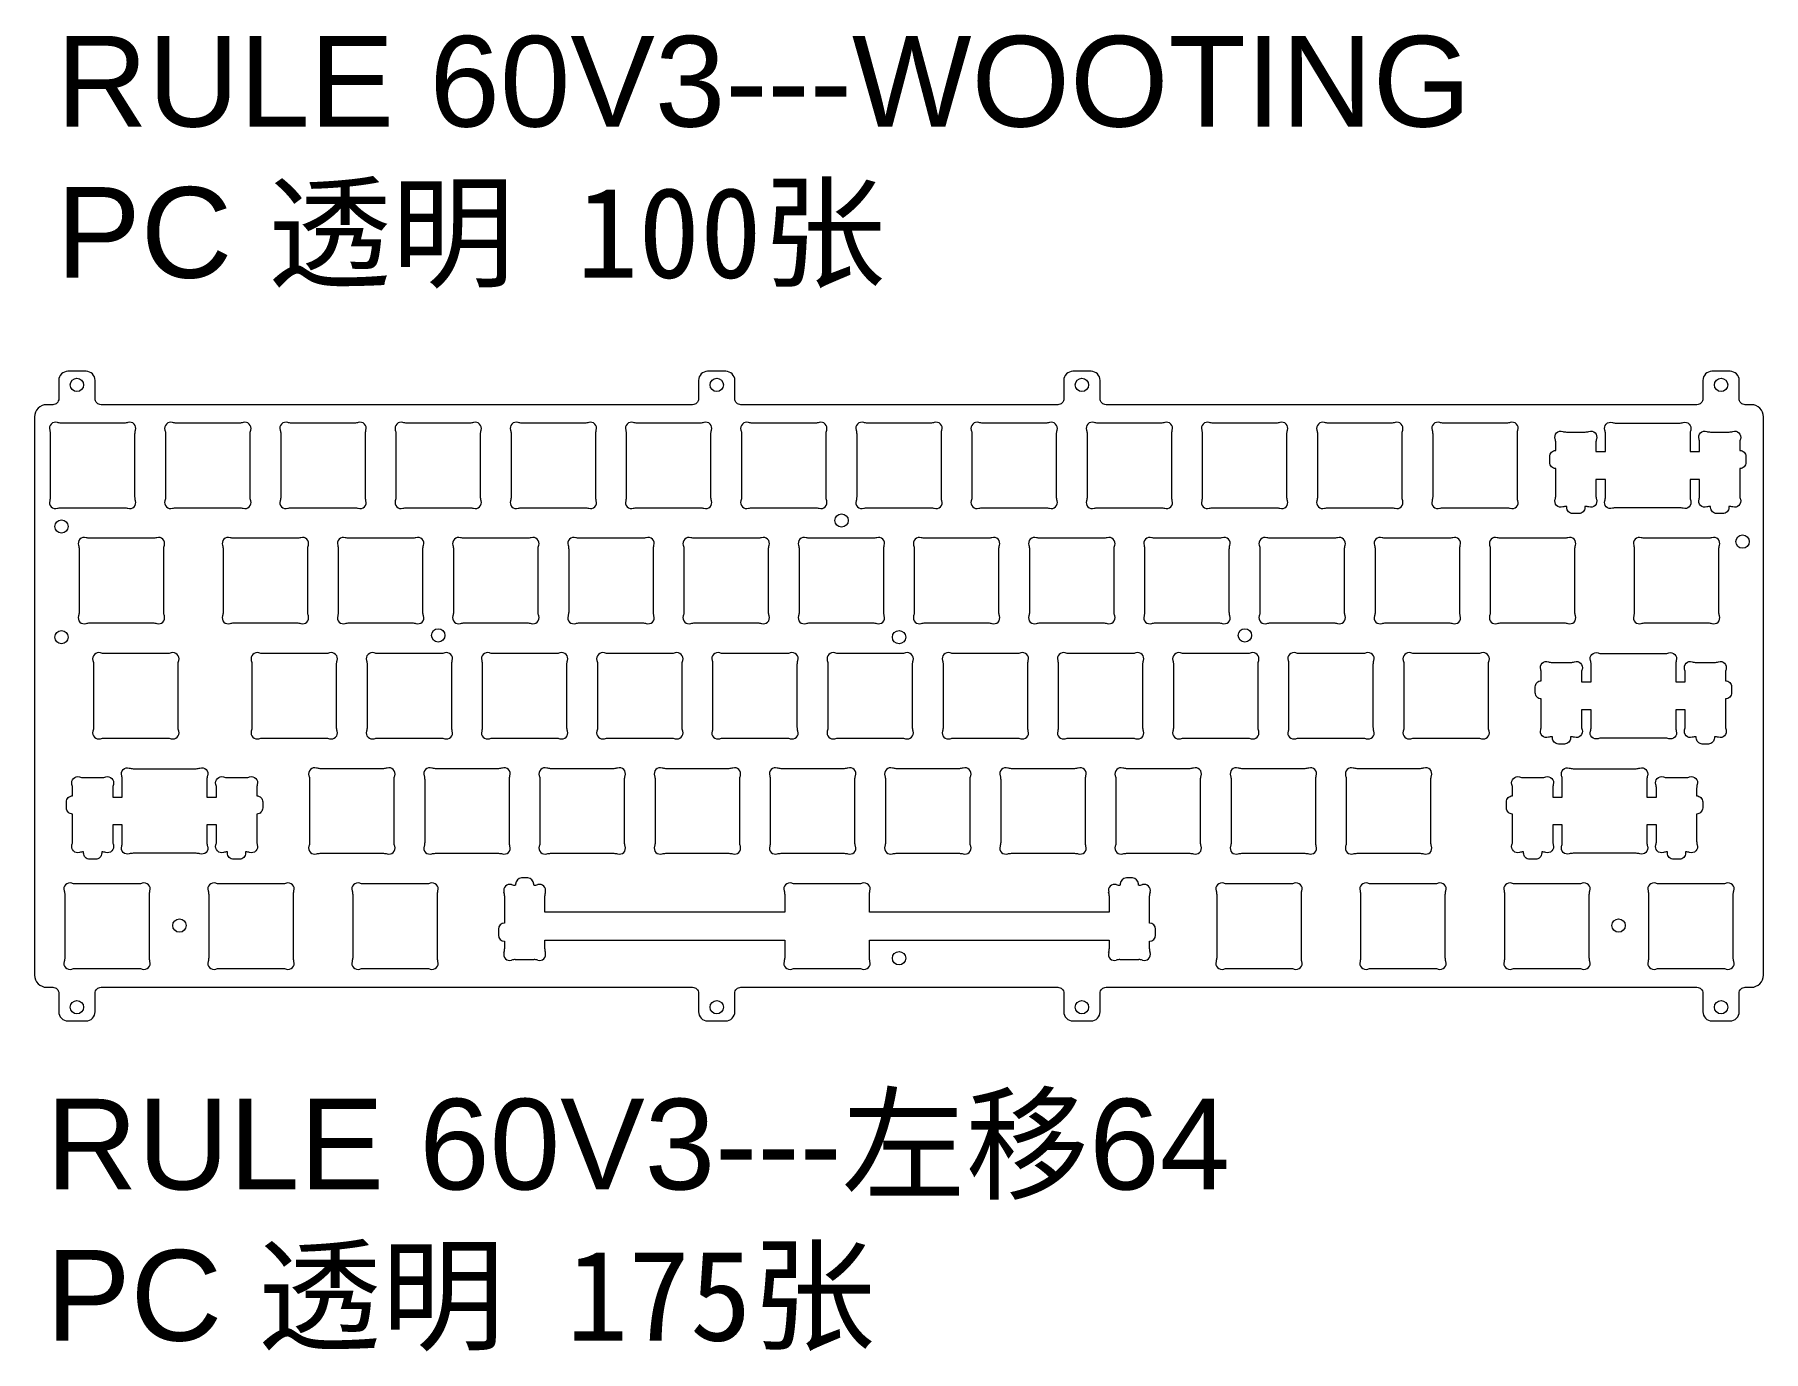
# Model space of a CAD drawing. Header units: millimetres. Extents: x 22 to 652, y 13 to 555.
# Drawn here: x 22.5 to 308.4, y 337.2 to 555 of the extents above; entities that cross this region are included whole.
import ezdxf

# ---------------------------------------------------------------- set-up
doc = ezdxf.new("R2010")
doc.units = ezdxf.units.MM
doc.layers.add('1', color=7, linetype='Continuous', lineweight=0)
doc.styles.get("Standard").update_dxf_attribs({"font": 'arial.ttf'})

msp = doc.modelspace()

# ---------------------------------------------------------------- linework, layer by layer
at = {"layer": '1', "color": 3}
for p, q in [((104.04, 415.48), (103.04, 415.48)), ((204.04, 415.49), (203.04, 415.49)), ((100.21, 412.51), (100.21, 408.01)), ((102.04, 414.28), (101.99, 414.28)), ((102.04, 414.48), (102.04, 414.28)), ((105.04, 414.28), (105.04, 414.48)), ((105.09, 414.28), (105.04, 414.28)), ((106.86, 409.81), (106.86, 412.51)), ((200.21, 412.51), (200.21, 409.81)), ((202.04, 414.29), (201.99, 414.29)), ((202.04, 414.49), (202.04, 414.29)), ((205.04, 414.28), (205.04, 414.49)), ((205.09, 414.28), (205.04, 414.28)), ((206.86, 408.01), (206.86, 412.51)), ((99.21, 407.01), (99.21, 406.01)), ((207.86, 406.01), (207.86, 407.01)), ((100.21, 405.01), (100.21, 403.76)), ((106.86, 403.76), (106.86, 405.21)), ((200.21, 405.21), (200.21, 403.76)), ((206.86, 403.76), (206.86, 405.01)), ((101.99, 401.98), (105.09, 401.98)), ((201.99, 401.98), (205.09, 401.98))]:
    msp.add_line(p, q, dxfattribs=at)
for points in [[(22.5, 399.41, 0.414214), (24.5, 397.41), (25.5, 397.41, -0.414214), (26.5, 396.41), (26.5, 393.35, 0.414214), (28, 391.85), (31, 391.85, 0.414214), (32.5, 393.35), (32.5, 396.41, -0.414214), (33.5, 397.41), (131.3, 397.41, -0.414214), (132.3, 396.41), (132.3, 393.35, 0.414214), (133.8, 391.85), (136.8, 391.85, 0.414214), (138.3, 393.35), (138.3, 396.41, -0.414214), (139.3, 397.41), (191.7, 397.41, -0.414214), (192.7, 396.41), (192.7, 393.35, 0.414214), (194.2, 391.85), (197.2, 391.85, 0.414214), (198.7, 393.35), (198.7, 396.41, -0.414214), (199.7, 397.41), (297.39, 397.41, -0.414214), (298.39, 396.41), (298.39, 393.35, 0.414214), (299.89, 391.85), (302.89, 391.85, 0.414214), (304.39, 393.35), (304.39, 396.41, -0.414214), (305.39, 397.41), (306.4, 397.41, 0.414214), (308.4, 399.41), (308.4, 491.76, 0.414214), (306.4, 493.76), (305.39, 493.76, -0.414214), (304.39, 494.76), (304.39, 497.78, 0.414214), (302.89, 499.28), (299.89, 499.28, 0.414214), (298.39, 497.78), (298.39, 494.76, -0.414214), (297.39, 493.76), (199.7, 493.76, -0.414214), (198.7, 494.76), (198.7, 497.78, 0.414214), (197.2, 499.28), (194.2, 499.28, 0.414214), (192.7, 497.78), (192.7, 494.76, -0.414214), (191.7, 493.76), (139.3, 493.76, -0.414214), (138.3, 494.76), (138.3, 497.78, 0.414214), (136.8, 499.28), (133.8, 499.28, 0.414214), (132.3, 497.78), (132.3, 494.76, -0.414214), (131.3, 493.76), (33.5, 493.76, -0.414214), (32.5, 494.76), (32.5, 497.78, 0.414214), (31, 499.28), (28, 499.28, 0.414214), (26.5, 497.78), (26.5, 494.76, -0.414214), (25.5, 493.76), (24.5, 493.76, 0.414214), (22.5, 491.76)], [(39.19, 489.55, 0.612516), (37.93, 490.81, -0.078597), (37.32, 490.71), (26.88, 490.71, -0.078597), (26.26, 490.81, 0.612516), (25, 489.55, -0.078597), (25.1, 488.93), (25.1, 478.49, -0.078597), (25, 477.88, 0.612516), (26.26, 476.62, -0.078597), (26.88, 476.71), (37.32, 476.71, -0.078597), (37.93, 476.62, 0.612516), (39.19, 477.88, -0.078597), (39.1, 478.49), (39.1, 488.93, -0.078597)], [(58.24, 489.55, 0.612516), (56.98, 490.81, -0.078597), (56.37, 490.71), (45.93, 490.71, -0.078597), (45.31, 490.81, 0.612516), (44.05, 489.55, -0.078597), (44.15, 488.93), (44.15, 478.49, -0.078597), (44.05, 477.88, 0.612516), (45.31, 476.62, -0.078597), (45.93, 476.71), (56.37, 476.71, -0.078597), (56.98, 476.62, 0.612516), (58.24, 477.88, -0.078597), (58.15, 478.49), (58.15, 488.93, -0.078597)], [(77.29, 489.55, 0.612516), (76.03, 490.81, -0.078597), (75.42, 490.71), (64.98, 490.71, -0.078597), (64.36, 490.81, 0.612516), (63.1, 489.55, -0.078597), (63.2, 488.93), (63.2, 478.49, -0.078597), (63.1, 477.88, 0.612516), (64.36, 476.62, -0.078597), (64.98, 476.71), (75.42, 476.71, -0.078597), (76.03, 476.62, 0.612516), (77.29, 477.88, -0.078597), (77.2, 478.49), (77.2, 488.93, -0.078597)], [(96.34, 489.55, 0.612516), (95.08, 490.81, -0.078597), (94.47, 490.71), (84.03, 490.71, -0.078597), (83.41, 490.81, 0.612516), (82.15, 489.55, -0.078597), (82.25, 488.93), (82.25, 478.49, -0.078597), (82.15, 477.88, 0.612516), (83.41, 476.62, -0.078597), (84.03, 476.71), (94.47, 476.71, -0.078597), (95.08, 476.62, 0.612516), (96.34, 477.88, -0.078597), (96.25, 478.49), (96.25, 488.93, -0.078597)], [(115.39, 489.55, 0.612516), (114.13, 490.81, -0.078597), (113.52, 490.71), (103.08, 490.71, -0.078597), (102.46, 490.81, 0.612516), (101.2, 489.55, -0.078597), (101.3, 488.93), (101.3, 478.49, -0.078597), (101.2, 477.88, 0.612516), (102.46, 476.62, -0.078597), (103.08, 476.71), (113.52, 476.71, -0.078597), (114.13, 476.62, 0.612516), (115.39, 477.88, -0.078597), (115.3, 478.49), (115.3, 488.93, -0.078597)], [(134.44, 489.55, 0.612516), (133.18, 490.81, -0.078597), (132.57, 490.71), (122.13, 490.71, -0.078597), (121.51, 490.81, 0.612516), (120.25, 489.55, -0.078597), (120.35, 488.93), (120.35, 478.49, -0.078597), (120.25, 477.88, 0.612516), (121.51, 476.62, -0.078597), (122.13, 476.71), (132.57, 476.71, -0.078597), (133.18, 476.62, 0.612516), (134.44, 477.88, -0.078597), (134.35, 478.49), (134.35, 488.93, -0.078597)], [(153.49, 489.55, 0.612516), (152.23, 490.81, -0.078597), (151.62, 490.71), (141.18, 490.71, -0.078597), (140.56, 490.81, 0.612516), (139.3, 489.55, -0.078597), (139.4, 488.93), (139.4, 478.49, -0.078597), (139.3, 477.88, 0.612516), (140.56, 476.62, -0.078597), (141.18, 476.71), (151.62, 476.71, -0.078597), (152.23, 476.62, 0.612516), (153.49, 477.88, -0.078597), (153.4, 478.49), (153.4, 488.93, -0.078597)], [(172.54, 489.55, 0.612516), (171.28, 490.81, -0.078597), (170.67, 490.71), (160.23, 490.71, -0.078597), (159.61, 490.81, 0.612516), (158.35, 489.55, -0.078597), (158.45, 488.93), (158.45, 478.49, -0.078597), (158.35, 477.88, 0.612516), (159.61, 476.62, -0.078597), (160.23, 476.71), (170.67, 476.71, -0.078597), (171.28, 476.62, 0.612516), (172.54, 477.88, -0.078597), (172.45, 478.49), (172.45, 488.93, -0.078597)], [(191.59, 489.55, 0.612516), (190.33, 490.81, -0.078597), (189.72, 490.71), (179.28, 490.71, -0.078597), (178.66, 490.81, 0.612516), (177.4, 489.55, -0.078597), (177.5, 488.93), (177.5, 478.49, -0.078597), (177.4, 477.88, 0.612516), (178.66, 476.62, -0.078597), (179.28, 476.71), (189.72, 476.71, -0.078597), (190.33, 476.62, 0.612516), (191.59, 477.88, -0.078597), (191.5, 478.49), (191.5, 488.93, -0.078597)], [(210.64, 489.55, 0.612516), (209.38, 490.81, -0.078597), (208.77, 490.71), (198.33, 490.71, -0.078597), (197.71, 490.81, 0.612516), (196.45, 489.55, -0.078597), (196.55, 488.93), (196.55, 478.49, -0.078597), (196.45, 477.88, 0.612516), (197.71, 476.62, -0.078597), (198.33, 476.71), (208.77, 476.71, -0.078597), (209.38, 476.62, 0.612516), (210.64, 477.88, -0.078597), (210.55, 478.49), (210.55, 488.93, -0.078597)], [(229.69, 489.55, 0.612516), (228.43, 490.81, -0.078597), (227.82, 490.71), (217.38, 490.71, -0.078597), (216.76, 490.81, 0.612516), (215.5, 489.55, -0.078597), (215.6, 488.93), (215.6, 478.49, -0.078597), (215.5, 477.88, 0.612516), (216.76, 476.62, -0.078597), (217.38, 476.71), (227.82, 476.71, -0.078597), (228.43, 476.62, 0.612516), (229.69, 477.88, -0.078597), (229.6, 478.49), (229.6, 488.93, -0.078597)], [(248.74, 489.55, 0.612516), (247.48, 490.81, -0.078597), (246.87, 490.71), (236.43, 490.71, -0.078597), (235.81, 490.81, 0.612516), (234.55, 489.55, -0.078597), (234.65, 488.93), (234.65, 478.49, -0.078597), (234.55, 477.88, 0.612516), (235.81, 476.62, -0.078597), (236.43, 476.71), (246.87, 476.71, -0.078597), (247.48, 476.62, 0.612516), (248.74, 477.88, -0.078597), (248.65, 478.49), (248.65, 488.93, -0.078597)], [(267.79, 489.55, 0.612516), (266.53, 490.81, -0.078597), (265.92, 490.71), (255.48, 490.71, -0.078597), (254.86, 490.81, 0.612516), (253.6, 489.55, -0.078597), (253.7, 488.93), (253.7, 478.49, -0.078597), (253.6, 477.88, 0.612516), (254.86, 476.62, -0.078597), (255.48, 476.71), (265.92, 476.71, -0.078597), (266.53, 476.62, 0.612516), (267.79, 477.88, -0.078597), (267.7, 478.49), (267.7, 488.93, -0.078597)], [(304.59, 478.11, -0.612516), (303.33, 476.85, 0.078597), (302.72, 476.94), (302.67, 476.94), (302.67, 476.74, -0.414214), (301.67, 475.74), (300.67, 475.74, -0.414214), (299.67, 476.74), (299.67, 476.94), (299.63, 476.94, 0.078597), (299.01, 476.85, -0.612516), (297.75, 478.11, 0.078597), (297.85, 478.72), (297.85, 481.41), (296.27, 481.41), (296.27, 478.49, 0.078597), (296.37, 477.88, -0.612516), (295.11, 476.62, 0.078597), (294.49, 476.71), (284.05, 476.71, 0.078597), (283.43, 476.62, -0.612516), (282.17, 477.88, 0.078597), (282.27, 478.49), (282.27, 481.41), (280.7, 481.41), (280.7, 478.72, 0.078597), (280.79, 478.11, -0.612516), (279.53, 476.85, 0.078597), (278.92, 476.94), (278.87, 476.94), (278.87, 476.74, -0.414214), (277.87, 475.74), (276.87, 475.74, -0.414214), (275.87, 476.74), (275.87, 476.94), (275.83, 476.94, 0.078597), (275.21, 476.85, -0.612516), (273.95, 478.11, 0.078597), (274.05, 478.72), (274.05, 483.21, -0.414214), (273.05, 484.21), (273.05, 485.21, -0.414214), (274.05, 486.21), (274.05, 487.46, 0.078597), (273.95, 488.08, -0.612516), (275.21, 489.34, 0.078597), (275.83, 489.24), (278.92, 489.24, 0.078597), (279.53, 489.34, -0.612516), (280.79, 488.08, 0.078597), (280.7, 487.46), (280.7, 486.01), (282.27, 486.01), (282.27, 488.93, 0.078597), (282.17, 489.55, -0.612516), (283.43, 490.81, 0.078597), (284.05, 490.71), (294.49, 490.71, 0.078597), (295.11, 490.81, -0.612516), (296.37, 489.55, 0.078597), (296.27, 488.93), (296.27, 486.01), (297.85, 486.01), (297.85, 487.46, 0.078597), (297.75, 488.08, -0.612516), (299.01, 489.34, 0.078597), (299.63, 489.24), (302.72, 489.24, 0.078597), (303.33, 489.34, -0.612516), (304.59, 488.08, 0.078597), (304.5, 487.46), (304.5, 486.21, -0.414214), (305.5, 485.21), (305.5, 484.21, -0.414214), (304.5, 483.21), (304.5, 478.72, 0.078597)], [(43.96, 470.5, 0.612516), (42.7, 471.76, -0.078597), (42.08, 471.66), (31.64, 471.66, -0.078597), (31.02, 471.76, 0.612516), (29.76, 470.5, -0.078597), (29.86, 469.88), (29.86, 459.44, -0.078597), (29.76, 458.83, 0.612516), (31.02, 457.57, -0.078597), (31.64, 457.66), (42.08, 457.66, -0.078597), (42.7, 457.57, 0.612516), (43.96, 458.83, -0.078597), (43.86, 459.44), (43.86, 469.88, -0.078597)], [(67.77, 470.5, 0.612516), (66.51, 471.76, -0.078597), (65.89, 471.66), (55.45, 471.66, -0.078597), (54.83, 471.76, 0.612516), (53.57, 470.5, -0.078597), (53.67, 469.88), (53.67, 459.44, -0.078597), (53.57, 458.83, 0.612516), (54.83, 457.57, -0.078597), (55.45, 457.66), (65.89, 457.66, -0.078597), (66.51, 457.57, 0.612516), (67.77, 458.83, -0.078597), (67.67, 459.44), (67.67, 469.88, -0.078597)], [(86.82, 470.5, 0.612516), (85.56, 471.76, -0.078597), (84.94, 471.66), (74.5, 471.66, -0.078597), (73.88, 471.76, 0.612516), (72.62, 470.5, -0.078597), (72.72, 469.88), (72.72, 459.44, -0.078597), (72.62, 458.83, 0.612516), (73.88, 457.57, -0.078597), (74.5, 457.66), (84.94, 457.66, -0.078597), (85.56, 457.57, 0.612516), (86.82, 458.83, -0.078597), (86.72, 459.44), (86.72, 469.88, -0.078597)], [(105.87, 470.5, 0.612516), (104.61, 471.76, -0.078597), (103.99, 471.66), (93.55, 471.66, -0.078597), (92.93, 471.76, 0.612516), (91.67, 470.5, -0.078597), (91.77, 469.88), (91.77, 459.44, -0.078597), (91.67, 458.83, 0.612516), (92.93, 457.57, -0.078597), (93.55, 457.66), (103.99, 457.66, -0.078597), (104.61, 457.57, 0.612516), (105.87, 458.83, -0.078597), (105.77, 459.44), (105.77, 469.88, -0.078597)], [(124.92, 470.5, 0.612516), (123.66, 471.76, -0.078597), (123.04, 471.66), (112.6, 471.66, -0.078597), (111.98, 471.76, 0.612516), (110.72, 470.5, -0.078597), (110.82, 469.88), (110.82, 459.44, -0.078597), (110.72, 458.83, 0.612516), (111.98, 457.57, -0.078597), (112.6, 457.66), (123.04, 457.66, -0.078597), (123.66, 457.57, 0.612516), (124.92, 458.83, -0.078597), (124.82, 459.44), (124.82, 469.88, -0.078597)], [(143.97, 470.5, 0.612516), (142.71, 471.76, -0.078597), (142.09, 471.66), (131.65, 471.66, -0.078597), (131.03, 471.76, 0.612516), (129.77, 470.5, -0.078597), (129.87, 469.88), (129.87, 459.44, -0.078597), (129.77, 458.83, 0.612516), (131.03, 457.57, -0.078597), (131.65, 457.66), (142.09, 457.66, -0.078597), (142.71, 457.57, 0.612516), (143.97, 458.83, -0.078597), (143.87, 459.44), (143.87, 469.88, -0.078597)], [(163.02, 470.5, 0.612516), (161.76, 471.76, -0.078597), (161.14, 471.66), (150.7, 471.66, -0.078597), (150.08, 471.76, 0.612516), (148.82, 470.5, -0.078597), (148.92, 469.88), (148.92, 459.44, -0.078597), (148.82, 458.83, 0.612516), (150.08, 457.57, -0.078597), (150.7, 457.66), (161.14, 457.66, -0.078597), (161.76, 457.57, 0.612516), (163.02, 458.83, -0.078597), (162.92, 459.44), (162.92, 469.88, -0.078597)], [(182.07, 470.5, 0.612516), (180.81, 471.76, -0.078597), (180.19, 471.66), (169.75, 471.66, -0.078597), (169.13, 471.76, 0.612516), (167.87, 470.5, -0.078597), (167.97, 469.88), (167.97, 459.44, -0.078597), (167.87, 458.83, 0.612516), (169.13, 457.57, -0.078597), (169.75, 457.66), (180.19, 457.66, -0.078597), (180.81, 457.57, 0.612516), (182.07, 458.83, -0.078597), (181.97, 459.44), (181.97, 469.88, -0.078597)], [(201.12, 470.5, 0.612516), (199.86, 471.76, -0.078597), (199.24, 471.66), (188.8, 471.66, -0.078597), (188.18, 471.76, 0.612516), (186.92, 470.5, -0.078597), (187.02, 469.88), (187.02, 459.44, -0.078597), (186.92, 458.83, 0.612516), (188.18, 457.57, -0.078597), (188.8, 457.66), (199.24, 457.66, -0.078597), (199.86, 457.57, 0.612516), (201.12, 458.83, -0.078597), (201.02, 459.44), (201.02, 469.88, -0.078597)], [(220.17, 470.5, 0.612516), (218.91, 471.76, -0.078597), (218.29, 471.66), (207.85, 471.66, -0.078597), (207.23, 471.76, 0.612516), (205.97, 470.5, -0.078597), (206.07, 469.88), (206.07, 459.44, -0.078597), (205.97, 458.83, 0.612516), (207.23, 457.57, -0.078597), (207.85, 457.66), (218.29, 457.66, -0.078597), (218.91, 457.57, 0.612516), (220.17, 458.83, -0.078597), (220.07, 459.44), (220.07, 469.88, -0.078597)], [(239.22, 470.5, 0.612516), (237.96, 471.76, -0.078597), (237.34, 471.66), (226.9, 471.66, -0.078597), (226.28, 471.76, 0.612516), (225.02, 470.5, -0.078597), (225.12, 469.88), (225.12, 459.44, -0.078597), (225.02, 458.83, 0.612516), (226.28, 457.57, -0.078597), (226.9, 457.66), (237.34, 457.66, -0.078597), (237.96, 457.57, 0.612516), (239.22, 458.83, -0.078597), (239.12, 459.44), (239.12, 469.88, -0.078597)], [(258.27, 470.5, 0.612516), (257.01, 471.76, -0.078597), (256.39, 471.66), (245.95, 471.66, -0.078597), (245.33, 471.76, 0.612516), (244.07, 470.5, -0.078597), (244.17, 469.88), (244.17, 459.44, -0.078597), (244.07, 458.83, 0.612516), (245.33, 457.57, -0.078597), (245.95, 457.66), (256.39, 457.66, -0.078597), (257.01, 457.57, 0.612516), (258.27, 458.83, -0.078597), (258.17, 459.44), (258.17, 469.88, -0.078597)], [(277.32, 470.5, 0.612516), (276.06, 471.76, -0.078597), (275.44, 471.66), (265, 471.66, -0.078597), (264.38, 471.76, 0.612516), (263.12, 470.5, -0.078597), (263.22, 469.88), (263.22, 459.44, -0.078597), (263.12, 458.83, 0.612516), (264.38, 457.57, -0.078597), (265, 457.66), (275.44, 457.66, -0.078597), (276.06, 457.57, 0.612516), (277.32, 458.83, -0.078597), (277.22, 459.44), (277.22, 469.88, -0.078597)], [(301.13, 470.5, 0.612516), (299.87, 471.76, -0.078597), (299.25, 471.66), (288.81, 471.66, -0.078597), (288.2, 471.76, 0.612516), (286.94, 470.5, -0.078597), (287.03, 469.88), (287.03, 459.44, -0.078597), (286.94, 458.83, 0.612516), (288.2, 457.57, -0.078597), (288.81, 457.66), (299.25, 457.66, -0.078597), (299.87, 457.57, 0.612516), (301.13, 458.83, -0.078597), (301.03, 459.44), (301.03, 469.88, -0.078597)], [(46.34, 451.45, 0.612516), (45.08, 452.71, -0.078597), (44.46, 452.61), (34.02, 452.61, -0.078597), (33.4, 452.71, 0.612516), (32.14, 451.45, -0.078597), (32.24, 450.83), (32.24, 440.39, -0.078597), (32.14, 439.78, 0.612516), (33.4, 438.52, -0.078597), (34.02, 438.61), (44.46, 438.61, -0.078597), (45.08, 438.52, 0.612516), (46.34, 439.78, -0.078597), (46.24, 440.39), (46.24, 450.83, -0.078597)], [(72.53, 451.45, 0.612516), (71.27, 452.71, -0.078597), (70.65, 452.61), (60.21, 452.61, -0.078597), (59.6, 452.71, 0.612516), (58.34, 451.45, -0.078597), (58.43, 450.83), (58.43, 440.39, -0.078597), (58.34, 439.78, 0.612516), (59.6, 438.52, -0.078597), (60.21, 438.61), (70.65, 438.61, -0.078597), (71.27, 438.52, 0.612516), (72.53, 439.78, -0.078597), (72.43, 440.39), (72.43, 450.83, -0.078597)], [(91.58, 451.45, 0.612516), (90.32, 452.71, -0.078597), (89.7, 452.61), (79.26, 452.61, -0.078597), (78.65, 452.71, 0.612516), (77.39, 451.45, -0.078597), (77.48, 450.83), (77.48, 440.39, -0.078597), (77.39, 439.78, 0.612516), (78.65, 438.52, -0.078597), (79.26, 438.61), (89.7, 438.61, -0.078597), (90.32, 438.52, 0.612516), (91.58, 439.78, -0.078597), (91.48, 440.39), (91.48, 450.83, -0.078597)], [(110.63, 451.45, 0.612516), (109.37, 452.71, -0.078597), (108.75, 452.61), (98.31, 452.61, -0.078597), (97.7, 452.71, 0.612516), (96.44, 451.45, -0.078597), (96.53, 450.83), (96.53, 440.39, -0.078597), (96.44, 439.78, 0.612516), (97.7, 438.52, -0.078597), (98.31, 438.61), (108.75, 438.61, -0.078597), (109.37, 438.52, 0.612516), (110.63, 439.78, -0.078597), (110.53, 440.39), (110.53, 450.83, -0.078597)], [(129.68, 451.45, 0.612516), (128.42, 452.71, -0.078597), (127.8, 452.61), (117.36, 452.61, -0.078597), (116.75, 452.71, 0.612516), (115.49, 451.45, -0.078597), (115.58, 450.83), (115.58, 440.39, -0.078597), (115.49, 439.78, 0.612516), (116.75, 438.52, -0.078597), (117.36, 438.61), (127.8, 438.61, -0.078597), (128.42, 438.52, 0.612516), (129.68, 439.78, -0.078597), (129.58, 440.39), (129.58, 450.83, -0.078597)], [(148.73, 451.45, 0.612516), (147.47, 452.71, -0.078597), (146.85, 452.61), (136.41, 452.61, -0.078597), (135.8, 452.71, 0.612516), (134.54, 451.45, -0.078597), (134.63, 450.83), (134.63, 440.39, -0.078597), (134.54, 439.78, 0.612516), (135.8, 438.52, -0.078597), (136.41, 438.61), (146.85, 438.61, -0.078597), (147.47, 438.52, 0.612516), (148.73, 439.78, -0.078597), (148.63, 440.39), (148.63, 450.83, -0.078597)], [(167.78, 451.45, 0.612516), (166.52, 452.71, -0.078597), (165.9, 452.61), (155.46, 452.61, -0.078597), (154.85, 452.71, 0.612516), (153.59, 451.45, -0.078597), (153.68, 450.83), (153.68, 440.39, -0.078597), (153.59, 439.78, 0.612516), (154.85, 438.52, -0.078597), (155.46, 438.61), (165.9, 438.61, -0.078597), (166.52, 438.52, 0.612516), (167.78, 439.78, -0.078597), (167.68, 440.39), (167.68, 450.83, -0.078597)], [(186.83, 451.45, 0.612516), (185.57, 452.71, -0.078597), (184.95, 452.61), (174.51, 452.61, -0.078597), (173.9, 452.71, 0.612516), (172.64, 451.45, -0.078597), (172.73, 450.83), (172.73, 440.39, -0.078597), (172.64, 439.78, 0.612516), (173.9, 438.52, -0.078597), (174.51, 438.61), (184.95, 438.61, -0.078597), (185.57, 438.52, 0.612516), (186.83, 439.78, -0.078597), (186.73, 440.39), (186.73, 450.83, -0.078597)], [(205.88, 451.45, 0.612516), (204.62, 452.71, -0.078597), (204, 452.61), (193.56, 452.61, -0.078597), (192.95, 452.71, 0.612516), (191.69, 451.45, -0.078597), (191.78, 450.83), (191.78, 440.39, -0.078597), (191.69, 439.78, 0.612516), (192.95, 438.52, -0.078597), (193.56, 438.61), (204, 438.61, -0.078597), (204.62, 438.52, 0.612516), (205.88, 439.78, -0.078597), (205.78, 440.39), (205.78, 450.83, -0.078597)], [(224.93, 451.45, 0.612516), (223.67, 452.71, -0.078597), (223.05, 452.61), (212.61, 452.61, -0.078597), (212, 452.71, 0.612516), (210.74, 451.45, -0.078597), (210.83, 450.83), (210.83, 440.39, -0.078597), (210.74, 439.78, 0.612516), (212, 438.52, -0.078597), (212.61, 438.61), (223.05, 438.61, -0.078597), (223.67, 438.52, 0.612516), (224.93, 439.78, -0.078597), (224.83, 440.39), (224.83, 450.83, -0.078597)], [(243.98, 451.45, 0.612516), (242.72, 452.71, -0.078597), (242.1, 452.61), (231.66, 452.61, -0.078597), (231.05, 452.71, 0.612516), (229.79, 451.45, -0.078597), (229.88, 450.83), (229.88, 440.39, -0.078597), (229.79, 439.78, 0.612516), (231.05, 438.52, -0.078597), (231.66, 438.61), (242.1, 438.61, -0.078597), (242.72, 438.52, 0.612516), (243.98, 439.78, -0.078597), (243.88, 440.39), (243.88, 450.83, -0.078597)], [(263.03, 451.45, 0.612516), (261.77, 452.71, -0.078597), (261.15, 452.61), (250.71, 452.61, -0.078597), (250.1, 452.71, 0.612516), (248.84, 451.45, -0.078597), (248.93, 450.83), (248.93, 440.39, -0.078597), (248.84, 439.78, 0.612516), (250.1, 438.52, -0.078597), (250.71, 438.61), (261.15, 438.61, -0.078597), (261.77, 438.52, 0.612516), (263.03, 439.78, -0.078597), (262.93, 440.39), (262.93, 450.83, -0.078597)], [(302.21, 440.01, -0.612516), (300.95, 438.75, 0.078597), (300.34, 438.84), (300.29, 438.84), (300.29, 438.64, -0.414214), (299.29, 437.64), (298.29, 437.64, -0.414214), (297.29, 438.64), (297.29, 438.84), (297.24, 438.84, 0.078597), (296.63, 438.75, -0.612516), (295.37, 440.01, 0.078597), (295.46, 440.62), (295.46, 443.31), (293.89, 443.31), (293.89, 440.39, 0.078597), (293.99, 439.78, -0.612516), (292.73, 438.52, 0.078597), (292.11, 438.61), (281.67, 438.61, 0.078597), (281.05, 438.52, -0.612516), (279.79, 439.78, 0.078597), (279.89, 440.39), (279.89, 443.31), (278.31, 443.31), (278.31, 440.62, 0.078597), (278.41, 440.01, -0.612516), (277.15, 438.75, 0.078597), (276.54, 438.84), (276.49, 438.84), (276.49, 438.64, -0.414214), (275.49, 437.64), (274.49, 437.64, -0.414214), (273.49, 438.64), (273.49, 438.84), (273.44, 438.84, 0.078597), (272.83, 438.75, -0.612516), (271.57, 440.01, 0.078597), (271.66, 440.62), (271.66, 445.11, -0.414214), (270.66, 446.11), (270.66, 447.11, -0.414214), (271.66, 448.11), (271.66, 449.36, 0.078597), (271.57, 449.98, -0.612516), (272.83, 451.24, 0.078597), (273.44, 451.14), (276.54, 451.14, 0.078597), (277.15, 451.24, -0.612516), (278.41, 449.98, 0.078597), (278.31, 449.36), (278.31, 447.91), (279.89, 447.91), (279.89, 450.83, 0.078597), (279.79, 451.45, -0.612516), (281.05, 452.71, 0.078597), (281.67, 452.61), (292.11, 452.61, 0.078597), (292.73, 452.71, -0.612516), (293.99, 451.45, 0.078597), (293.89, 450.83), (293.89, 447.91), (295.46, 447.91), (295.46, 449.36, 0.078597), (295.37, 449.98, -0.612516), (296.63, 451.24, 0.078597), (297.24, 451.14), (300.34, 451.14, 0.078597), (300.95, 451.24, -0.612516), (302.21, 449.98, 0.078597), (302.11, 449.36), (302.11, 448.11, -0.414214), (303.11, 447.11), (303.11, 446.11, -0.414214), (302.11, 445.11), (302.11, 440.62, 0.078597)], [(59.32, 420.96, -0.612516), (58.06, 419.7, 0.078597), (57.45, 419.79), (57.4, 419.79), (57.4, 419.59, -0.414214), (56.4, 418.59), (55.4, 418.59, -0.414214), (54.4, 419.59), (54.4, 419.79), (54.36, 419.79, 0.078597), (53.74, 419.7, -0.612516), (52.48, 420.96, 0.078597), (52.58, 421.57), (52.58, 424.26), (51, 424.26), (51, 421.34, 0.078597), (51.1, 420.73, -0.612516), (49.84, 419.47, 0.078597), (49.22, 419.56), (38.78, 419.56, 0.078597), (38.16, 419.47, -0.612516), (36.9, 420.73, 0.078597), (37, 421.34), (37, 424.26), (35.43, 424.26), (35.43, 421.57, 0.078597), (35.52, 420.96, -0.612516), (34.26, 419.7, 0.078597), (33.65, 419.79), (33.6, 419.79), (33.6, 419.59, -0.414214), (32.6, 418.59), (31.6, 418.59, -0.414214), (30.6, 419.59), (30.6, 419.79), (30.56, 419.79, 0.078597), (29.94, 419.7, -0.612516), (28.68, 420.96, 0.078597), (28.78, 421.57), (28.78, 426.06, -0.414214), (27.78, 427.06), (27.78, 428.06, -0.414214), (28.78, 429.06), (28.78, 430.31, 0.078597), (28.68, 430.93, -0.612516), (29.94, 432.19, 0.078597), (30.56, 432.09), (33.65, 432.09, 0.078597), (34.26, 432.19, -0.612516), (35.52, 430.93, 0.078597), (35.43, 430.31), (35.43, 428.86), (37, 428.86), (37, 431.78, 0.078597), (36.9, 432.4, -0.612516), (38.16, 433.66, 0.078597), (38.78, 433.56), (49.22, 433.56, 0.078597), (49.84, 433.66, -0.612516), (51.1, 432.4, 0.078597), (51, 431.78), (51, 428.86), (52.58, 428.86), (52.58, 430.31, 0.078597), (52.48, 430.93, -0.612516), (53.74, 432.19, 0.078597), (54.36, 432.09), (57.45, 432.09, 0.078597), (58.06, 432.19, -0.612516), (59.32, 430.93, 0.078597), (59.23, 430.31), (59.23, 429.06, -0.414214), (60.23, 428.06), (60.23, 427.06, -0.414214), (59.23, 426.06), (59.23, 421.57, 0.078597)], [(82.06, 432.4, 0.612516), (80.8, 433.66, -0.078597), (80.18, 433.56), (69.74, 433.56, -0.078597), (69.12, 433.66, 0.612516), (67.86, 432.4, -0.078597), (67.96, 431.78), (67.96, 421.34, -0.078597), (67.86, 420.73, 0.612516), (69.12, 419.47, -0.078597), (69.74, 419.56), (80.18, 419.56, -0.078597), (80.8, 419.47, 0.612516), (82.06, 420.73, -0.078597), (81.96, 421.34), (81.96, 431.78, -0.078597)], [(101.11, 432.4, 0.612516), (99.85, 433.66, -0.078597), (99.23, 433.56), (88.79, 433.56, -0.078597), (88.17, 433.66, 0.612516), (86.91, 432.4, -0.078597), (87.01, 431.78), (87.01, 421.34, -0.078597), (86.91, 420.73, 0.612516), (88.17, 419.47, -0.078597), (88.79, 419.56), (99.23, 419.56, -0.078597), (99.85, 419.47, 0.612516), (101.11, 420.73, -0.078597), (101.01, 421.34), (101.01, 431.78, -0.078597)], [(120.16, 432.4, 0.612516), (118.9, 433.66, -0.078597), (118.28, 433.56), (107.84, 433.56, -0.078597), (107.22, 433.66, 0.612516), (105.96, 432.4, -0.078597), (106.06, 431.78), (106.06, 421.34, -0.078597), (105.96, 420.73, 0.612516), (107.22, 419.47, -0.078597), (107.84, 419.56), (118.28, 419.56, -0.078597), (118.9, 419.47, 0.612516), (120.16, 420.73, -0.078597), (120.06, 421.34), (120.06, 431.78, -0.078597)], [(139.21, 432.4, 0.612516), (137.95, 433.66, -0.078597), (137.33, 433.56), (126.89, 433.56, -0.078597), (126.27, 433.66, 0.612516), (125.01, 432.4, -0.078597), (125.11, 431.78), (125.11, 421.34, -0.078597), (125.01, 420.73, 0.612516), (126.27, 419.47, -0.078597), (126.89, 419.56), (137.33, 419.56, -0.078597), (137.95, 419.47, 0.612516), (139.21, 420.73, -0.078597), (139.11, 421.34), (139.11, 431.78, -0.078597)], [(158.26, 432.4, 0.612516), (157, 433.66, -0.078597), (156.38, 433.56), (145.94, 433.56, -0.078597), (145.32, 433.66, 0.612516), (144.06, 432.4, -0.078597), (144.16, 431.78), (144.16, 421.34, -0.078597), (144.06, 420.73, 0.612516), (145.32, 419.47, -0.078597), (145.94, 419.56), (156.38, 419.56, -0.078597), (157, 419.47, 0.612516), (158.26, 420.73, -0.078597), (158.16, 421.34), (158.16, 431.78, -0.078597)], [(177.31, 432.4, 0.612516), (176.05, 433.66, -0.078597), (175.43, 433.56), (164.99, 433.56, -0.078597), (164.37, 433.66, 0.612516), (163.11, 432.4, -0.078597), (163.21, 431.78), (163.21, 421.34, -0.078597), (163.11, 420.73, 0.612516), (164.37, 419.47, -0.078597), (164.99, 419.56), (175.43, 419.56, -0.078597), (176.05, 419.47, 0.612516), (177.31, 420.73, -0.078597), (177.21, 421.34), (177.21, 431.78, -0.078597)], [(196.36, 432.4, 0.612516), (195.1, 433.66, -0.078597), (194.48, 433.56), (184.04, 433.56, -0.078597), (183.42, 433.66, 0.612516), (182.16, 432.4, -0.078597), (182.26, 431.78), (182.26, 421.34, -0.078597), (182.16, 420.73, 0.612516), (183.42, 419.47, -0.078597), (184.04, 419.56), (194.48, 419.56, -0.078597), (195.1, 419.47, 0.612516), (196.36, 420.73, -0.078597), (196.26, 421.34), (196.26, 431.78, -0.078597)], [(215.41, 432.4, 0.612516), (214.15, 433.66, -0.078597), (213.53, 433.56), (203.09, 433.56, -0.078597), (202.47, 433.66, 0.612516), (201.21, 432.4, -0.078597), (201.31, 431.78), (201.31, 421.34, -0.078597), (201.21, 420.73, 0.612516), (202.47, 419.47, -0.078597), (203.09, 419.56), (213.53, 419.56, -0.078597), (214.15, 419.47, 0.612516), (215.41, 420.73, -0.078597), (215.31, 421.34), (215.31, 431.78, -0.078597)], [(234.46, 432.4, 0.612516), (233.2, 433.66, -0.078597), (232.58, 433.56), (222.14, 433.56, -0.078597), (221.52, 433.66, 0.612516), (220.26, 432.4, -0.078597), (220.36, 431.78), (220.36, 421.34, -0.078597), (220.26, 420.73, 0.612516), (221.52, 419.47, -0.078597), (222.14, 419.56), (232.58, 419.56, -0.078597), (233.2, 419.47, 0.612516), (234.46, 420.73, -0.078597), (234.36, 421.34), (234.36, 431.78, -0.078597)], [(253.51, 432.4, 0.612516), (252.25, 433.66, -0.078597), (251.63, 433.56), (241.19, 433.56, -0.078597), (240.57, 433.66, 0.612516), (239.31, 432.4, -0.078597), (239.41, 431.78), (239.41, 421.34, -0.078597), (239.31, 420.73, 0.612516), (240.57, 419.47, -0.078597), (241.19, 419.56), (251.63, 419.56, -0.078597), (252.25, 419.47, 0.612516), (253.51, 420.73, -0.078597), (253.41, 421.34), (253.41, 431.78, -0.078597)], [(297.45, 420.96, -0.612516), (296.19, 419.7, 0.078597), (295.57, 419.79), (295.53, 419.79), (295.53, 419.59, -0.414214), (294.53, 418.59), (293.53, 418.59, -0.414214), (292.53, 419.59), (292.53, 419.79), (292.48, 419.79, 0.078597), (291.86, 419.7, -0.612516), (290.6, 420.96, 0.078597), (290.7, 421.57), (290.7, 424.26), (289.13, 424.26), (289.13, 421.34, 0.078597), (289.22, 420.73, -0.612516), (287.96, 419.47, 0.078597), (287.35, 419.56), (276.91, 419.56, 0.078597), (276.29, 419.47, -0.612516), (275.03, 420.73, 0.078597), (275.13, 421.34), (275.13, 424.26), (273.55, 424.26), (273.55, 421.57, 0.078597), (273.65, 420.96, -0.612516), (272.39, 419.7, 0.078597), (271.77, 419.79), (271.73, 419.79), (271.73, 419.59, -0.414214), (270.73, 418.59), (269.73, 418.59, -0.414214), (268.73, 419.59), (268.73, 419.79), (268.68, 419.79, 0.078597), (268.06, 419.7, -0.612516), (266.8, 420.96, 0.078597), (266.9, 421.57), (266.9, 426.06, -0.414214), (265.9, 427.06), (265.9, 428.06, -0.414214), (266.9, 429.06), (266.9, 430.31, 0.078597), (266.8, 430.93, -0.612516), (268.06, 432.19, 0.078597), (268.68, 432.09), (271.77, 432.09, 0.078597), (272.39, 432.19, -0.612516), (273.65, 430.93, 0.078597), (273.55, 430.31), (273.55, 428.86), (275.13, 428.86), (275.13, 431.78, 0.078597), (275.03, 432.4, -0.612516), (276.29, 433.66, 0.078597), (276.91, 433.56), (287.35, 433.56, 0.078597), (287.96, 433.66, -0.612516), (289.22, 432.4, 0.078597), (289.13, 431.78), (289.13, 428.86), (290.7, 428.86), (290.7, 430.31, 0.078597), (290.6, 430.93, -0.612516), (291.86, 432.19, 0.078597), (292.48, 432.09), (295.57, 432.09, 0.078597), (296.19, 432.19, -0.612516), (297.45, 430.93, 0.078597), (297.35, 430.31), (297.35, 429.06, -0.414214), (298.35, 428.06), (298.35, 427.06, -0.414214), (297.35, 426.06), (297.35, 421.57, 0.078597)], [(41.57, 413.35, 0.612516), (40.31, 414.61, -0.078597), (39.7, 414.51), (29.26, 414.51, -0.078597), (28.64, 414.61, 0.612516), (27.38, 413.35, -0.078597), (27.48, 412.73), (27.48, 402.29, -0.078597), (27.38, 401.68, 0.612516), (28.64, 400.42, -0.078597), (29.26, 400.51), (39.7, 400.51, -0.078597), (40.31, 400.42, 0.612516), (41.57, 401.68, -0.078597), (41.48, 402.29), (41.48, 412.73, -0.078597)], [(65.39, 413.35, 0.612516), (64.13, 414.61, -0.078597), (63.51, 414.51), (53.07, 414.51, -0.078597), (52.45, 414.61, 0.612516), (51.19, 413.35, -0.078597), (51.29, 412.73), (51.29, 402.29, -0.078597), (51.19, 401.68, 0.612516), (52.45, 400.42, -0.078597), (53.07, 400.51), (63.51, 400.51, -0.078597), (64.13, 400.42, 0.612516), (65.39, 401.68, -0.078597), (65.29, 402.29), (65.29, 412.73, -0.078597)], [(89.2, 413.35, 0.612516), (87.94, 414.61, -0.078597), (87.32, 414.51), (76.88, 414.51, -0.078597), (76.26, 414.61, 0.612516), (75, 413.35, -0.078597), (75.1, 412.73), (75.1, 402.29, -0.078597), (75, 401.68, 0.612516), (76.26, 400.42, -0.078597), (76.88, 400.51), (87.32, 400.51, -0.078597), (87.94, 400.42, 0.612516), (89.2, 401.68, -0.078597), (89.1, 402.29), (89.1, 412.73, -0.078597)], [(232.07, 413.35, 0.612516), (230.81, 414.61, -0.078597), (230.2, 414.51), (219.76, 414.51, -0.078597), (219.14, 414.61, 0.612516), (217.88, 413.35, -0.078597), (217.98, 412.73), (217.98, 402.29, -0.078597), (217.88, 401.68, 0.612516), (219.14, 400.42, -0.078597), (219.76, 400.51), (230.2, 400.51, -0.078597), (230.81, 400.42, 0.612516), (232.07, 401.68, -0.078597), (231.98, 402.29), (231.98, 412.73, -0.078597)], [(255.89, 413.35, 0.612516), (254.63, 414.61, -0.078597), (254.01, 414.51), (243.57, 414.51, -0.078597), (242.95, 414.61, 0.612516), (241.69, 413.35, -0.078597), (241.79, 412.73), (241.79, 402.29, -0.078597), (241.69, 401.68, 0.612516), (242.95, 400.42, -0.078597), (243.57, 400.51), (254.01, 400.51, -0.078597), (254.63, 400.42, 0.612516), (255.89, 401.68, -0.078597), (255.79, 402.29), (255.79, 412.73, -0.078597)], [(279.7, 413.35, 0.612516), (278.44, 414.61, -0.078597), (277.82, 414.51), (267.38, 414.51, -0.078597), (266.76, 414.61, 0.612516), (265.5, 413.35, -0.078597), (265.6, 412.73), (265.6, 402.29, -0.078597), (265.5, 401.68, 0.612516), (266.76, 400.42, -0.078597), (267.38, 400.51), (277.82, 400.51, -0.078597), (278.44, 400.42, 0.612516), (279.7, 401.68, -0.078597), (279.6, 402.29), (279.6, 412.73, -0.078597)], [(303.51, 413.35, 0.612516), (302.25, 414.61, -0.078597), (301.64, 414.51), (291.19, 414.51, -0.078597), (290.58, 414.61, 0.612516), (289.32, 413.35, -0.078597), (289.41, 412.73), (289.41, 402.29, -0.078597), (289.32, 401.68, 0.612516), (290.58, 400.42, -0.078597), (291.19, 400.51), (301.64, 400.51, -0.078597), (302.25, 400.42, 0.612516), (303.51, 401.68, -0.078597), (303.41, 402.29), (303.41, 412.73, -0.078597)]]:
    msp.add_lwpolyline(points, format="xyb", close=True, dxfattribs=at)
for points in [[(200.21, 409.81), (160.54, 409.81), (160.54, 412.73, -0.078597), (160.64, 413.35, 0.612516), (159.38, 414.61, -0.078597), (158.76, 414.51), (148.32, 414.51, -0.078597), (147.7, 414.61, 0.612516), (146.44, 413.35, -0.078597), (146.54, 412.73), (146.54, 409.81), (106.86, 409.81)], [(106.86, 405.21), (146.54, 405.21), (146.54, 402.29, -0.078597), (146.44, 401.68, 0.612516), (147.7, 400.42, -0.078597), (148.32, 400.51), (158.76, 400.51, -0.078597), (159.38, 400.42, 0.612516), (160.64, 401.68, -0.078597), (160.54, 402.29), (160.54, 405.21), (200.21, 405.21)]]:
    msp.add_lwpolyline(points, format="xyb", dxfattribs=at)
for centre in [(29.5, 497.03), (135.3, 497.03), (195.7, 497.03), (301.39, 497.03), (26.95, 473.61), (155.95, 474.61), (304.95, 471.11), (26.95, 455.31), (89.25, 455.61), (165.45, 455.31), (222.65, 455.61), (46.45, 407.61), (284.45, 407.61), (165.45, 402.21), (29.5, 394.1), (135.3, 394.1), (195.7, 394.1), (301.39, 394.1)]:
    msp.add_circle(centre, 1.1, dxfattribs=at)
for centre, radius, start, end in [((103.04, 414.48), 1, 90, 180), ((104.04, 414.48), 1, 360, 90), ((203.04, 414.49), 1, 90, 180), ((204.04, 414.49), 1, 0, 90), ((101.07, 413.43), 1, 72.0237, 197.9763), ((98.21, 412.51), 2, 0, 17.9763), ((101.99, 416.28), 2, 252.0237, 270), ((105.09, 416.28), 2, 270, 287.9763), ((106.01, 413.43), 1, 342.0237, 107.9763), ((108.86, 412.51), 2, 162.0237, 180), ((201.07, 413.43), 1, 72.0237, 197.9763), ((198.21, 412.51), 2, 360, 17.9763), ((201.99, 416.29), 2, 252.0237, 270), ((205.09, 416.28), 2, 270, 287.9763), ((206.01, 413.43), 1, 342.0237, 107.9763), ((208.86, 412.51), 2, 162.0237, 180), ((100.21, 407.01), 1, 90, 180), ((100.21, 406.01), 1, 180, 270), ((206.86, 407.01), 1, 360, 90), ((206.86, 406.01), 1, 270, 0), ((101.07, 402.84), 1, 162.0237, 287.9763), ((98.21, 403.76), 2, 342.0237, 360), ((106.01, 402.84), 1, 252.0237, 17.9763), ((108.86, 403.76), 2, 180, 197.9763), ((201.07, 402.84), 1, 162.0237, 287.9763), ((198.21, 403.76), 2, 342.0237, 0), ((206.01, 402.84), 1, 252.0237, 17.9763), ((208.86, 403.76), 2, 180, 197.9763), ((101.99, 399.98), 2, 90, 107.9763), ((105.09, 399.98), 2, 72.0237, 90), ((201.99, 399.98), 2, 90, 107.9763), ((205.09, 399.98), 2, 72.0237, 90)]:
    msp.add_arc(centre, radius, start, end, dxfattribs=at)

# ---------------------------------------------------------------- texts
at = {"char_height": 15, "attachment_point": 1}
for s, insert in [('RULE 60V3---WOOTING\\PPC {\\fSimSun|b0|i0|c134|p2;透明 100张}', (26.08, 554.75)), ('RULE 60V3---{\\fSimSun|b0|i0|c134|p2;左移}64\\PPC {\\fSimSun|b0|i0|c134|p2;透明 175张}', (24.4, 378.96))]:
    msp.add_mtext_dynamic_manual_height_columns(s, width=416.9861, gutter_width=12.5, heights=[0], dxfattribs=dict(at, insert=insert))

doc.saveas('drawing.dxf')
